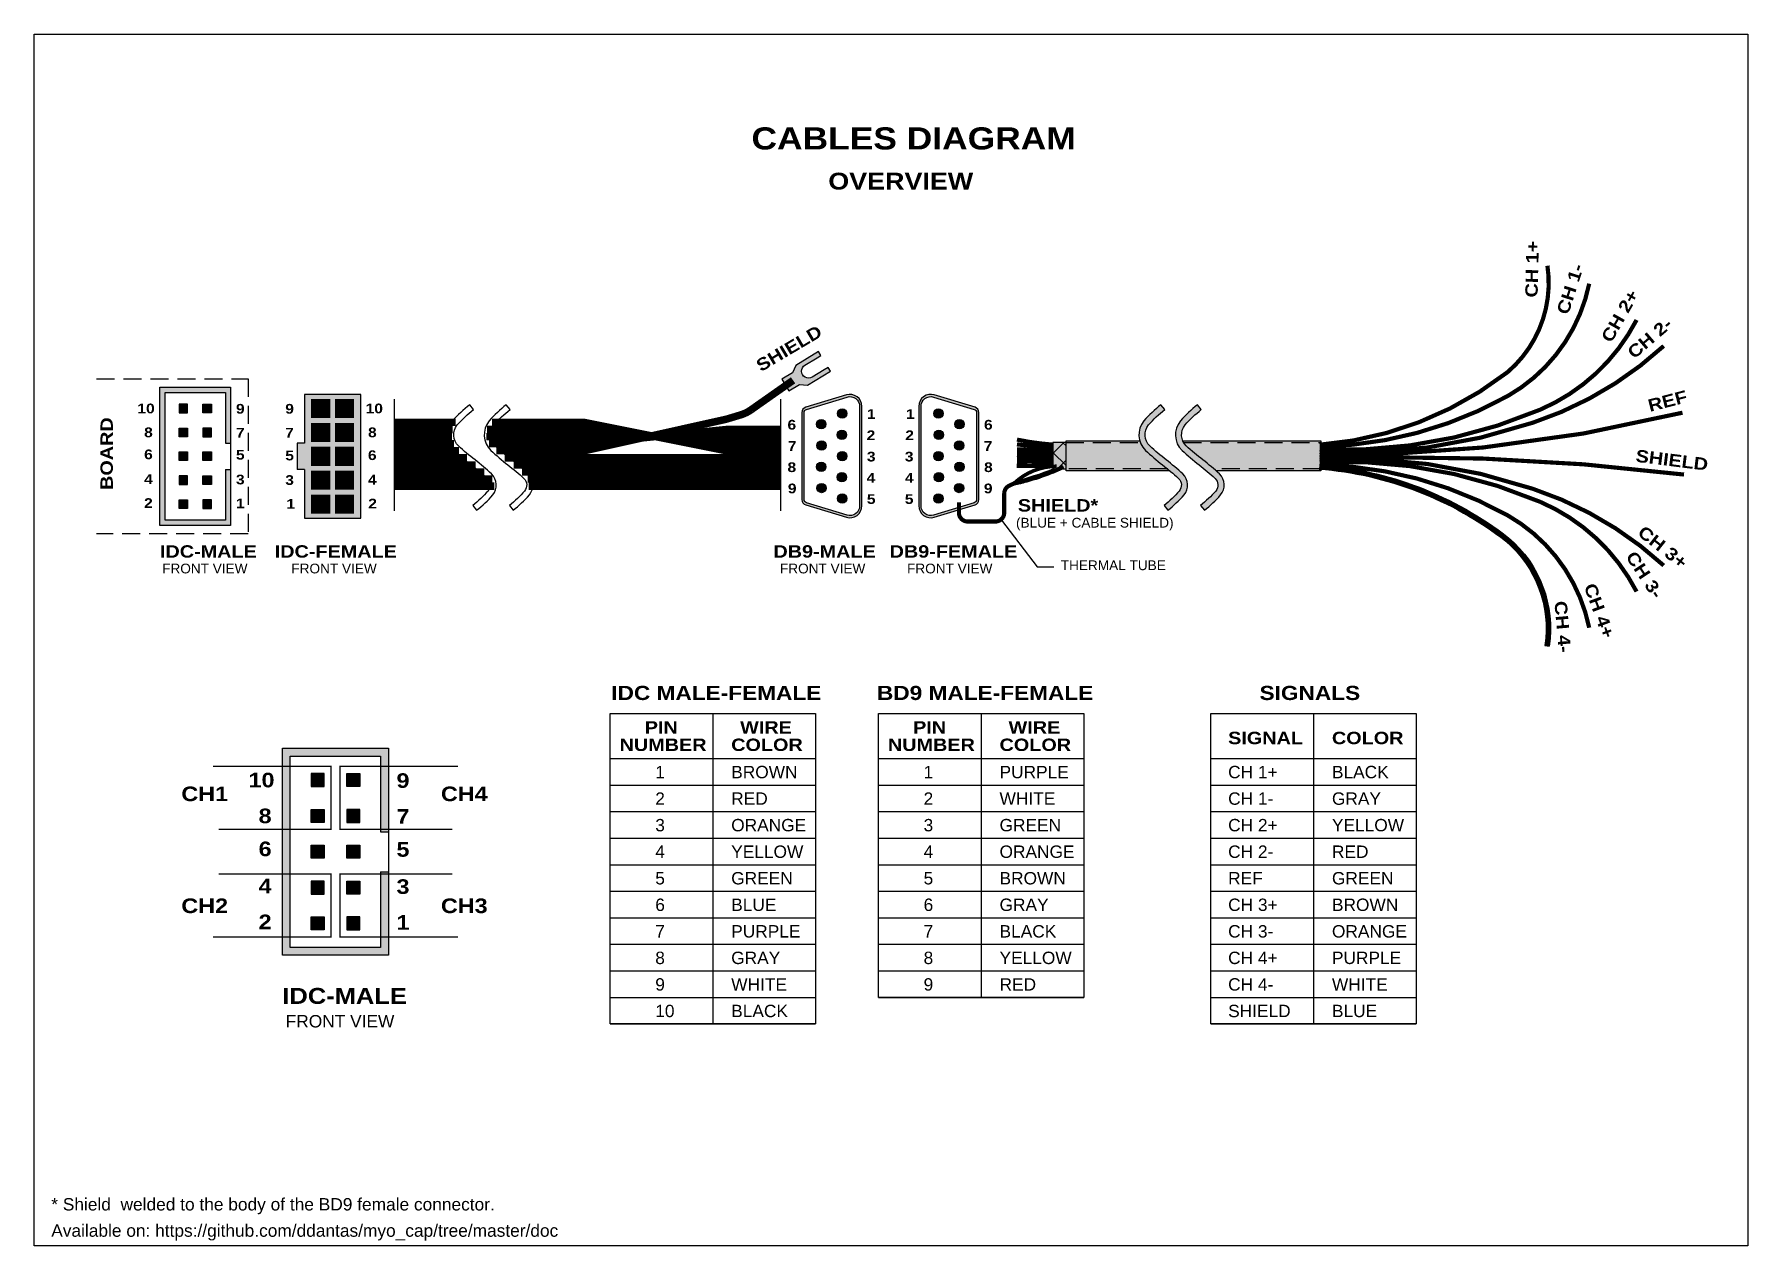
# Model space of a CAD drawing. Header units: millimetres. Extents: x 5051.1 to 5102.8, y 2044.1 to 2060.8.
# Drawn here: x 5051.1 to 5070.47, y 2044.15 to 2057.84 of the extents above; entities that cross this region are included whole.
import ezdxf

# ---------------------------------------------------------------- set-up
doc = ezdxf.new("R2010")
doc.units = ezdxf.units.MM
doc.linetypes.add('DASHED', pattern=[19.05, 12.7, -6.35])
for name, color, linetype in [('cabo 1', 17, 'Continuous'), ('cabo 10', 250, 'Continuous'), ('cabo 2', 10, 'Continuous'), ('cabo 3', 30, 'Continuous'), ('cabo 4', 50, 'Continuous'), ('cabo 5', 82, 'Continuous'), ('cabo 6', 170, 'Continuous'), ('cabo 7', 214, 'Continuous'), ('cabo 8', 253, 'Continuous'), ('linha base', 7, 'Continuous'), ('LINHA CABO', 250, 'Continuous'), ('linha S', 251, 'Continuous')]:
    doc.layers.add(name, color=color, linetype=linetype)
doc.layers.add('cabo 9', color=7, linetype='Continuous', true_color=0xffffff)
doc.layers.add('cobre', color=7, linetype='Continuous', true_color=0xb87333)
doc.styles.get("Standard").update_dxf_attribs({"font": 'ariblk.ttf'})
doc.styles.add('style1', font='arial.ttf')

msp = doc.modelspace()

# ---------------------------------------------------------------- hatches: boundary and pattern name
at = {"true_color": 0x939598}
h = msp.add_hatch(color=252, dxfattribs=at)
h.dxf.hatch_style = 1
h.paths.add_polyline_path([(5060.457, 2052.993), (5060.457, 2053.177), (5060.457, 2053.638, 0.50371), (5060.282, 2053.767), (5059.822, 2053.627, 0.330044), (5059.777, 2053.568), (5059.777, 2053.08), (5059.777, 2053.072), (5059.777, 2052.584, 0.330044), (5059.822, 2052.524), (5060.282, 2052.384, 0.50371), (5060.457, 2052.514)])
h.paths.add_polyline_path([(5059.803, 2053.064), (5059.803, 2053.09), (5059.803, 2053.568, -0.330044), (5059.829, 2053.603), (5060.289, 2053.743, -0.50371), (5060.431, 2053.638), (5060.431, 2053.177), (5060.431, 2052.993), (5060.431, 2052.514, -0.50371), (5060.289, 2052.409), (5059.829, 2052.549, -0.330044), (5059.803, 2052.584)], flags=16)
h.paths.add_polyline_path([(5059.948, 2052.715, -1), (5060.054, 2052.715, -1)], flags=0)
h.paths.add_polyline_path([(5059.945, 2052.955, -1), (5060.051, 2052.955, -1)], flags=0)
h.paths.add_polyline_path([(5060.287, 2052.596, -1), (5060.181, 2052.596, -1)], flags=0)
h.paths.add_polyline_path([(5060.178, 2052.836, -1), (5060.284, 2052.836, -1)], flags=0)
h.paths.add_polyline_path([(5059.948, 2053.195, -1), (5060.054, 2053.195, -1)], flags=0)
h.paths.add_polyline_path([(5060.181, 2053.076, -1), (5060.287, 2053.076, -1)], flags=0)
h.paths.add_polyline_path([(5060.178, 2053.316, -1), (5060.284, 2053.316, -1)], flags=0)
h.paths.add_polyline_path([(5059.945, 2053.435, -1), (5060.051, 2053.435, -1)], flags=0)
h.paths.add_polyline_path([(5060.181, 2053.556, -1), (5060.287, 2053.556, -1)], flags=0)
h = msp.add_hatch(color=252, dxfattribs=at)
h.dxf.hatch_style = 1
h.paths.add_polyline_path([(5061.779, 2053.072), (5061.779, 2053.08), (5061.779, 2053.568, 0.330044), (5061.735, 2053.627), (5061.275, 2053.767, 0.50371), (5061.099, 2053.638), (5061.099, 2053.177), (5061.099, 2052.993), (5061.099, 2052.514, 0.50371), (5061.275, 2052.384), (5061.735, 2052.524, 0.330044), (5061.779, 2052.584)])
h.paths.add_polyline_path([(5061.125, 2052.993), (5061.125, 2053.177), (5061.125, 2053.638, -0.50371), (5061.267, 2053.743), (5061.727, 2053.603, -0.330044), (5061.753, 2053.568), (5061.753, 2053.09), (5061.753, 2053.064), (5061.753, 2052.584, -0.330044), (5061.727, 2052.549), (5061.267, 2052.409, -0.50371), (5061.125, 2052.514)], flags=16)
h.paths.add_polyline_path([(5061.375, 2052.596, -1), (5061.269, 2052.596, -1)], flags=0)
h.paths.add_polyline_path([(5061.273, 2052.836, -1), (5061.378, 2052.836, -1)], flags=0)
h.paths.add_polyline_path([(5061.503, 2052.715, -1), (5061.608, 2052.715, -1)], flags=0)
h.paths.add_polyline_path([(5061.27, 2053.076, -1), (5061.375, 2053.076, -1)], flags=0)
h.paths.add_polyline_path([(5061.506, 2052.955, -1), (5061.612, 2052.955, -1)], flags=0)
h.paths.add_polyline_path([(5061.273, 2053.316, -1), (5061.378, 2053.316, -1)], flags=0)
h.paths.add_polyline_path([(5061.503, 2053.195, -1), (5061.608, 2053.195, -1)], flags=0)
h.paths.add_polyline_path([(5061.506, 2053.435, -1), (5061.612, 2053.435, -1)], flags=0)
h.paths.add_polyline_path([(5061.269, 2053.556, -1), (5061.375, 2053.556, -1)], flags=0)
h = msp.add_hatch(color=252, dxfattribs=at)
h.dxf.hatch_style = 1
h.paths.add_polyline_path([(5063.661, 2053.14, -0.110329), (5063.602, 2053.23), (5062.763, 2053.23), (5062.763, 2052.93), (5063.913, 2052.93, 0.006873), (5063.853, 2052.977, -0.021691)])
h.paths.add_polyline_path([(5063.595, 2053.25), (5062.763, 2053.25), (5062.763, 2053.23), (5063.602, 2053.23, -0.021335)])
h.paths.add_polyline_path([(5063.913, 2052.93), (5062.763, 2052.93), (5062.763, 2052.91), (5063.937, 2052.91, 0.002835)])
h.paths.add_polyline_path([(5065.642, 2053.25), (5064.083, 2053.25, 0.031463), (5064.092, 2053.23), (5065.642, 2053.23)])
h.paths.add_polyline_path([(5065.642, 2053.23), (5064.092, 2053.23, 0.070239), (5064.122, 2053.19, 0.021605), (5064.31, 2053.032, -0.014283), (5064.435, 2052.93), (5065.642, 2052.93)])
h.paths.add_polyline_path([(5065.642, 2052.93), (5064.435, 2052.93, -0.002672), (5064.458, 2052.91), (5065.642, 2052.91)])
at = {"layer": 'cabo 1'}
h = msp.add_hatch(color=256, dxfattribs=at)
h.dxf.hatch_style = 1
h.paths.add_polyline_path([(5053.108, 2052.582), (5053.011, 2052.582), (5053.011, 2052.484), (5053.108, 2052.484)])
h = msp.add_hatch(color=256, dxfattribs=at)
h.dxf.hatch_style = 1
h.paths.add_polyline_path([(5054.241, 2052.433), (5054.441, 2052.433), (5054.441, 2052.633), (5054.241, 2052.633)])
h = msp.add_hatch(color=256, dxfattribs=at)
h.dxf.hatch_style = 1
h.paths.add_polyline_path([(5060.287, 2052.596, 1), (5060.181, 2052.596, 1)])
h = msp.add_hatch(color=256, dxfattribs=at)
h.dxf.hatch_style = 1
h.paths.add_polyline_path([(5061.375, 2052.596, 1), (5061.269, 2052.596, 1)])
h = msp.add_hatch(color=256, dxfattribs=at)
h.dxf.hatch_style = 1
h.paths.add_polyline_path([(5054.784, 2047.868), (5054.637, 2047.868), (5054.637, 2047.721), (5054.784, 2047.721)])
at = {"layer": 'cabo 10'}
h = msp.add_hatch(color=256, dxfattribs=at)
h.dxf.hatch_style = 1
h.paths.add_polyline_path([(5052.838, 2053.662), (5052.741, 2053.662), (5052.741, 2053.564), (5052.838, 2053.564)])
h = msp.add_hatch(color=256, dxfattribs=at)
h.dxf.hatch_style = 1
h.paths.add_polyline_path([(5054.711, 2053.513), (5054.711, 2053.713), (5054.511, 2053.713), (5054.511, 2053.513)])
h = msp.add_hatch(color=256, dxfattribs=at)
h.dxf.hatch_style = 1
h.paths.add_polyline_path([(5060.054, 2053.195, 1), (5059.948, 2053.195, 1)])
h = msp.add_hatch(color=256, dxfattribs=at)
h.dxf.hatch_style = 1
h.paths.add_polyline_path([(5061.608, 2053.195, 1), (5061.503, 2053.195, 1)])
h = msp.add_hatch(color=256, dxfattribs=at)
h.dxf.hatch_style = 1
h.paths.add_polyline_path([(5054.379, 2049.488), (5054.232, 2049.488), (5054.232, 2049.341), (5054.379, 2049.341)])
at = {"layer": 'cabo 2'}
h = msp.add_hatch(color=256, dxfattribs=at)
h.dxf.hatch_style = 1
h.paths.add_polyline_path([(5059.948, 2052.715, 1), (5060.054, 2052.715, 1)])
h = msp.add_hatch(color=256, dxfattribs=at)
h.dxf.hatch_style = 1
h.paths.add_polyline_path([(5061.503, 2052.715, 1), (5061.608, 2052.715, 1)])
h = msp.add_hatch(color=256, dxfattribs=at)
h.dxf.hatch_style = 1
h.paths.add_polyline_path([(5052.838, 2052.484), (5052.838, 2052.582), (5052.741, 2052.582), (5052.741, 2052.484)])
h = msp.add_hatch(color=256, dxfattribs=at)
h.dxf.hatch_style = 1
h.paths.add_polyline_path([(5054.511, 2052.633), (5054.511, 2052.433), (5054.711, 2052.433), (5054.711, 2052.633)])
h = msp.add_hatch(color=256, dxfattribs=at)
h.dxf.hatch_style = 1
h.paths.add_polyline_path([(5054.379, 2047.721), (5054.379, 2047.868), (5054.232, 2047.868), (5054.232, 2047.721)])
at = {"layer": 'cabo 3'}
h = msp.add_hatch(color=256, dxfattribs=at)
h.dxf.hatch_style = 1
h.paths.add_polyline_path([(5054.441, 2052.703), (5054.441, 2052.903), (5054.241, 2052.903), (5054.241, 2052.703)])
h = msp.add_hatch(color=256, dxfattribs=at)
h.dxf.hatch_style = 1
h.paths.add_polyline_path([(5060.178, 2052.836, 1), (5060.284, 2052.836, 1)])
h = msp.add_hatch(color=256, dxfattribs=at)
h.dxf.hatch_style = 1
h.paths.add_polyline_path([(5061.273, 2052.836, 1), (5061.378, 2052.836, 1)])
h = msp.add_hatch(color=256, dxfattribs=at)
h.dxf.hatch_style = 1
h.paths.add_polyline_path([(5053.108, 2052.754), (5053.108, 2052.852), (5053.011, 2052.852), (5053.011, 2052.754)])
h = msp.add_hatch(color=256, dxfattribs=at)
h.dxf.hatch_style = 1
h.paths.add_polyline_path([(5054.784, 2048.126), (5054.784, 2048.273), (5054.637, 2048.273), (5054.637, 2048.126)])
at = {"layer": 'cabo 4'}
h = msp.add_hatch(color=256, dxfattribs=at)
h.dxf.hatch_style = 1
h.paths.add_polyline_path([(5054.711, 2052.703), (5054.711, 2052.903), (5054.511, 2052.903), (5054.511, 2052.703)])
h = msp.add_hatch(color=256, dxfattribs=at)
h.dxf.hatch_style = 1
h.paths.add_polyline_path([(5059.945, 2052.955, 1), (5060.051, 2052.955, 1)])
h = msp.add_hatch(color=256, dxfattribs=at)
h.dxf.hatch_style = 1
h.paths.add_polyline_path([(5061.506, 2052.955, 1), (5061.612, 2052.955, 1)])
h = msp.add_hatch(color=256, dxfattribs=at)
h.dxf.hatch_style = 1
h.paths.add_polyline_path([(5052.838, 2052.754), (5052.838, 2052.852), (5052.741, 2052.852), (5052.741, 2052.754)])
h = msp.add_hatch(color=256, dxfattribs=at)
h.dxf.hatch_style = 1
h.paths.add_polyline_path([(5054.379, 2048.126), (5054.379, 2048.273), (5054.232, 2048.273), (5054.232, 2048.126)])
at = {"layer": 'cabo 5'}
h = msp.add_hatch(color=256, dxfattribs=at)
h.dxf.hatch_style = 1
h.paths.add_polyline_path([(5053.011, 2053.024), (5053.108, 2053.024), (5053.108, 2053.122), (5053.011, 2053.122)])
h = msp.add_hatch(color=256, dxfattribs=at)
h.dxf.hatch_style = 1
h.paths.add_polyline_path([(5054.441, 2052.973), (5054.441, 2053.173), (5054.241, 2053.173), (5054.241, 2052.973)])
h = msp.add_hatch(color=256, dxfattribs=at)
h.dxf.hatch_style = 1
h.paths.add_polyline_path([(5060.287, 2053.076, 1), (5060.181, 2053.076, 1)])
h = msp.add_hatch(color=256, dxfattribs=at)
h.dxf.hatch_style = 1
h.paths.add_polyline_path([(5061.375, 2053.076, 1), (5061.27, 2053.076, 1)])
h = msp.add_hatch(color=256, dxfattribs=at)
h.dxf.hatch_style = 1
h.paths.add_polyline_path([(5054.637, 2048.531), (5054.784, 2048.531), (5054.784, 2048.678), (5054.637, 2048.678)])
at = {"layer": 'cabo 6'}
h = msp.add_hatch(color=256, dxfattribs=at)
h.dxf.hatch_style = 1
h.paths.add_polyline_path([(5052.838, 2053.122), (5052.741, 2053.122), (5052.741, 2053.024), (5052.838, 2053.024)])
h = msp.add_hatch(color=256, dxfattribs=at)
h.dxf.hatch_style = 1
h.paths.add_polyline_path([(5054.711, 2052.973), (5054.711, 2053.173), (5054.511, 2053.173), (5054.511, 2052.973)])
h = msp.add_hatch(color=256, dxfattribs=at)
h.dxf.hatch_style = 1
h.paths.add_polyline_path([(5054.379, 2048.678), (5054.232, 2048.678), (5054.232, 2048.531), (5054.379, 2048.531)])
at = {"layer": 'cabo 7'}
h = msp.add_hatch(color=256, dxfattribs=at)
h.dxf.hatch_style = 1
h.paths.add_polyline_path([(5060.287, 2053.556, 1), (5060.181, 2053.556, 1)])
h = msp.add_hatch(color=256, dxfattribs=at)
h.dxf.hatch_style = 1
h.paths.add_polyline_path([(5061.375, 2053.556, 1), (5061.269, 2053.556, 1)])
h = msp.add_hatch(color=256, dxfattribs=at)
h.dxf.hatch_style = 1
h.paths.add_polyline_path([(5053.108, 2053.294), (5053.108, 2053.392), (5053.011, 2053.392), (5053.011, 2053.294)])
h = msp.add_hatch(color=256, dxfattribs=at)
h.dxf.hatch_style = 1
h.paths.add_polyline_path([(5054.441, 2053.243), (5054.441, 2053.443), (5054.241, 2053.443), (5054.241, 2053.243)])
h = msp.add_hatch(color=256, dxfattribs=at)
h.dxf.hatch_style = 1
h.paths.add_polyline_path([(5054.784, 2048.936), (5054.784, 2049.083), (5054.637, 2049.083), (5054.637, 2048.936)])
at = {"layer": 'cabo 8'}
h = msp.add_hatch(color=256, dxfattribs=at)
h.dxf.hatch_style = 1
h.paths.add_polyline_path([(5059.945, 2053.435, 1), (5060.051, 2053.435, 1)])
h = msp.add_hatch(color=256, dxfattribs=at)
h.dxf.hatch_style = 1
h.paths.add_polyline_path([(5061.612, 2053.435, 1), (5061.506, 2053.435, 1)])
h = msp.add_hatch(color=256, dxfattribs=at)
h.dxf.hatch_style = 1
h.paths.add_polyline_path([(5052.838, 2053.294), (5052.838, 2053.392), (5052.741, 2053.392), (5052.741, 2053.294)])
h = msp.add_hatch(color=256, dxfattribs=at)
h.dxf.hatch_style = 1
h.paths.add_polyline_path([(5054.511, 2053.443), (5054.511, 2053.243), (5054.711, 2053.243), (5054.711, 2053.443)])
h = msp.add_hatch(color=256, dxfattribs=at)
h.dxf.hatch_style = 1
h.paths.add_polyline_path([(5054.379, 2048.936), (5054.379, 2049.083), (5054.232, 2049.083), (5054.232, 2048.936)])
at = {"layer": 'cabo 9'}
h = msp.add_hatch(color=256, dxfattribs=at)
h.dxf.hatch_style = 1
h.paths.add_polyline_path([(5053.108, 2053.564), (5053.108, 2053.662), (5053.011, 2053.662), (5053.011, 2053.564)])
h = msp.add_hatch(color=256, dxfattribs=at)
h.dxf.hatch_style = 1
h.paths.add_polyline_path([(5054.441, 2053.513), (5054.441, 2053.713), (5054.241, 2053.713), (5054.241, 2053.513)])
h = msp.add_hatch(color=256, dxfattribs=at)
h.dxf.hatch_style = 1
h.paths.add_polyline_path([(5060.178, 2053.316, 1), (5060.284, 2053.316, 1)])
h = msp.add_hatch(color=256, dxfattribs=at)
h.dxf.hatch_style = 1
h.paths.add_polyline_path([(5061.273, 2053.316, 1), (5061.378, 2053.316, 1)])
h = msp.add_hatch(color=256, dxfattribs=at)
h.dxf.hatch_style = 1
h.paths.add_polyline_path([(5054.784, 2049.341), (5054.784, 2049.488), (5054.637, 2049.488), (5054.637, 2049.341)])
at = {"layer": 'cobre'}
h = msp.add_hatch(color=256, dxfattribs=at)
h.dxf.hatch_style = 1
h.paths.add_polyline_path([(5062.763, 2053.23), (5062.613, 2053.23), (5062.613, 2052.93), (5062.763, 2052.93)])
at = {"layer": 'linha base', "true_color": 0x636466}
h = msp.add_hatch(color=251, dxfattribs=at)
h.dxf.hatch_style = 1
h.paths.add_polyline_path([(5059.671, 2054.017), (5059.551, 2053.945), (5059.631, 2053.812), (5059.75, 2053.884), (5059.842, 2053.879), (5060.101, 2054.034), (5060.074, 2054.078), (5060.03, 2054.052), (5059.893, 2053.969, -0.999324), (5059.813, 2054.102), (5059.95, 2054.185), (5059.994, 2054.211), (5059.968, 2054.256), (5059.709, 2054.101)])
at = {"layer": 'linha base', "true_color": 0x939598}
h = msp.add_hatch(color=252, dxfattribs=at)
h.dxf.hatch_style = 1
h.paths.add_polyline_path([(5053.264, 2053.223), (5053.324, 2053.223), (5053.324, 2053.853), (5052.525, 2053.853), (5052.525, 2052.293), (5053.324, 2052.293), (5053.324, 2052.923), (5053.264, 2052.923), (5053.264, 2052.353), (5052.585, 2052.353), (5052.585, 2053.793), (5053.264, 2053.793)])
h = msp.add_hatch(color=252, dxfattribs=at)
h.dxf.hatch_style = 1
h.paths.add_polyline_path([(5054.077, 2052.923), (5054.157, 2052.923), (5054.157, 2052.373), (5054.796, 2052.373), (5054.796, 2053.773), (5054.157, 2053.773), (5054.157, 2053.223), (5054.077, 2053.223)])
h.paths.add_polyline_path([(5054.241, 2053.173), (5054.441, 2053.173), (5054.441, 2052.973), (5054.241, 2052.973)], flags=16)
h.paths.add_polyline_path([(5054.241, 2053.243), (5054.241, 2053.443), (5054.441, 2053.443), (5054.441, 2053.243)], flags=16)
h.paths.add_polyline_path([(5054.241, 2052.903), (5054.441, 2052.903), (5054.441, 2052.703), (5054.241, 2052.703)], flags=16)
h.paths.add_polyline_path([(5054.511, 2053.173), (5054.711, 2053.173), (5054.711, 2052.973), (5054.511, 2052.973)], flags=16)
h.paths.add_polyline_path([(5054.511, 2053.243), (5054.511, 2053.443), (5054.711, 2053.443), (5054.711, 2053.243)], flags=16)
h.paths.add_polyline_path([(5054.511, 2052.903), (5054.711, 2052.903), (5054.711, 2052.703), (5054.511, 2052.703)], flags=16)
h.paths.add_polyline_path([(5054.241, 2053.513), (5054.241, 2053.713), (5054.441, 2053.713), (5054.441, 2053.513)], flags=16)
h.paths.add_polyline_path([(5054.241, 2052.633), (5054.441, 2052.633), (5054.441, 2052.433), (5054.241, 2052.433)], flags=16)
h.paths.add_polyline_path([(5054.511, 2053.513), (5054.511, 2053.713), (5054.711, 2053.713), (5054.711, 2053.513)], flags=16)
h.paths.add_polyline_path([(5054.511, 2052.633), (5054.711, 2052.633), (5054.711, 2052.433), (5054.511, 2052.433)], flags=16)
at = {"layer": 'linha base'}
h = msp.add_hatch(dxfattribs=at)
h.set_pattern_fill('NET', color=256, scale=0.05, angle=45)
h.paths.add_polyline_path([(5062.763, 2053.23), (5062.613, 2053.23), (5062.613, 2052.93), (5062.763, 2052.93)])
h.paths.add_polyline_path([(5062.73, 2052.93), (5062.623, 2052.93, -0.031944), (5062.17, 2052.786), (5062.179, 2052.746, 0.050055)])
at = {"layer": 'linha base', "true_color": 0x939598}
h = msp.add_hatch(color=252, dxfattribs=at)
h.dxf.hatch_style = 1
h.paths.add_polyline_path([(5055.018, 2048.829), (5055.108, 2048.829), (5055.108, 2049.774), (5053.908, 2049.774), (5053.908, 2047.434), (5055.108, 2047.434), (5055.108, 2048.379), (5055.018, 2048.379), (5055.018, 2047.524), (5053.998, 2047.524), (5053.998, 2049.684), (5055.018, 2049.684)])
at = {"layer": 'linha S'}
h = msp.add_hatch(dxfattribs=at)
h.set_pattern_fill('ANGLE', color=256)
h.set_pattern_definition([(0, (-0.017, -1), (0, 6.985), [5.08, -1.905]), (90, (-0.017, -1), (-6.985, 4e-16), [5.08, -1.905])])
h.paths.add_polyline_path([(5056.103, 2052.464, 0.04703), (5056.286, 2052.636, 0.387772), (5056.273, 2052.874, 0.021605), (5056.085, 2053.032, -0.021605), (5055.898, 2053.19, -0.387772), (5055.885, 2053.428, -0.04703), (5056.068, 2053.601), (5056.025, 2053.656, 0.04703), (5055.832, 2053.475), (5055.831, 2053.473, 0.389131), (5055.85, 2053.14, 0.021691), (5056.043, 2052.977, -0.020686), (5056.218, 2052.83, -0.406309), (5056.232, 2052.681, -0.046743), (5056.06, 2052.519)])
h = msp.add_hatch(dxfattribs=at)
h.set_pattern_fill('ANGLE', color=256)
h.set_pattern_definition([(0, (0, -1), (0, 6.985), [5.08, -1.905]), (90, (0, -1), (-6.985, 4e-16), [5.08, -1.905])])
h.paths.add_polyline_path([(5056.516, 2052.464, 0.04703), (5056.699, 2052.636, 0.387772), (5056.686, 2052.874, 0.021605), (5056.499, 2053.032, -0.021605), (5056.312, 2053.19, -0.387772), (5056.299, 2053.428, -0.04703), (5056.481, 2053.601), (5056.438, 2053.656, 0.04703), (5056.246, 2053.475), (5056.244, 2053.473, 0.389131), (5056.264, 2053.14, 0.021691), (5056.456, 2052.977, -0.020686), (5056.631, 2052.83, -0.406309), (5056.646, 2052.681, -0.046743), (5056.474, 2052.519)])
h = msp.add_hatch(dxfattribs=at)
h.set_pattern_fill('ANGLE', color=256)
h.set_pattern_definition([(0, (7.794, 1), (0, 6.985), [5.08, -1.905]), (90, (7.794, 1), (-6.985, 4e-16), [5.08, -1.905])])
h.paths.add_polyline_path([(5064.083, 2052.874, 0.021605), (5063.896, 2053.032, -0.021605), (5063.709, 2053.19, -0.387772), (5063.696, 2053.428, -0.04703), (5063.879, 2053.601), (5063.836, 2053.656, 0.04703), (5063.643, 2053.475), (5063.642, 2053.473, 0.389131), (5063.661, 2053.14, 0.021691), (5063.853, 2052.977, -0.021495), (5064.035, 2052.824, -0.382105), (5064.043, 2052.681, -0.046743), (5063.871, 2052.519), (5063.914, 2052.464, 0.04703), (5064.097, 2052.636, 0.387772)])
h = msp.add_hatch(color=256, dxfattribs=at)
h.dxf.hatch_style = 1
h.paths.add_polyline_path([(5064.083, 2052.874, 0.021605), (5063.896, 2053.032, -0.021605), (5063.709, 2053.19, -0.387772), (5063.696, 2053.428, -0.04703), (5063.879, 2053.601), (5063.836, 2053.656, 0.04703), (5063.643, 2053.475), (5063.642, 2053.473, 0.389131), (5063.661, 2053.14, 0.021691), (5063.853, 2052.977, -0.021495), (5064.035, 2052.824, -0.382105), (5064.043, 2052.681, -0.046743), (5063.871, 2052.519), (5063.914, 2052.464, 0.04703), (5064.097, 2052.636, 0.387772)])
h = msp.add_hatch(dxfattribs=at)
h.set_pattern_fill('ANGLE', color=256)
h.set_pattern_definition([(0, (7.811, 1), (0, 6.985), [5.08, -1.905]), (90, (7.811, 1), (-6.985, 4e-16), [5.08, -1.905])])
h.paths.add_polyline_path([(5064.497, 2052.874, 0.021605), (5064.31, 2053.032, -0.021605), (5064.122, 2053.19, -0.387772), (5064.109, 2053.428, -0.04703), (5064.292, 2053.601), (5064.249, 2053.656, 0.04703), (5064.057, 2053.475), (5064.055, 2053.473, 0.389131), (5064.074, 2053.14, 0.021691), (5064.267, 2052.977, -0.021495), (5064.448, 2052.824, -0.382105), (5064.456, 2052.681, -0.046743), (5064.284, 2052.519), (5064.327, 2052.464, 0.04703), (5064.51, 2052.636, 0.387772)])
h = msp.add_hatch(color=256, dxfattribs=at)
h.dxf.hatch_style = 1
h.paths.add_polyline_path([(5064.497, 2052.874, 0.021605), (5064.31, 2053.032, -0.021605), (5064.122, 2053.19, -0.387772), (5064.109, 2053.428, -0.04703), (5064.292, 2053.601), (5064.249, 2053.656, 0.04703), (5064.057, 2053.475), (5064.055, 2053.473, 0.389131), (5064.074, 2053.14, 0.021691), (5064.267, 2052.977, -0.021495), (5064.448, 2052.824, -0.382105), (5064.456, 2052.681, -0.046743), (5064.284, 2052.519), (5064.327, 2052.464, 0.04703), (5064.51, 2052.636, 0.387772)])
h = msp.add_hatch(dxfattribs=at)
h.set_pattern_fill('ANGLE', color=256)
h.set_pattern_definition([(0, (0.054, -0.51), (0, 6.985), [5.08, -1.905]), (90, (0.054, -0.51), (-6.985, 4e-16), [5.08, -1.905])])
h.paths.add_polyline_path([(5055.948, 2051.19, -0.387772), (5055.935, 2051.428, -0.04703), (5056.117, 2051.601), (5056.074, 2051.656, 0.04703), (5055.882, 2051.475), (5055.88, 2051.473, 0.389131), (5055.9, 2051.14, 0.021691), (5056.092, 2050.977, -0.021495), (5056.274, 2050.824, -0.382105), (5056.282, 2050.681, -0.046743), (5056.11, 2050.519), (5056.153, 2050.464, 0.04703), (5056.335, 2050.636, 0.387772), (5056.322, 2050.874, 0.021605), (5056.135, 2051.032, -0.021605)])

# ---------------------------------------------------------------- linework, layer by layer
for p, q in [((5068.175, 2050.934), (5068.224, 2050.927)), ((5058.772, 2050.168), (5058.772, 2046.658)), ((5061.804, 2050.168), (5061.804, 2046.958)), ((5065.56, 2050.168), (5065.56, 2046.658)), ((5057.612, 2049.658), (5059.932, 2049.658)), ((5060.644, 2049.658), (5062.964, 2049.658)), ((5064.4, 2049.658), (5066.72, 2049.658)), ((5057.612, 2049.358), (5059.932, 2049.358)), ((5060.644, 2049.358), (5062.964, 2049.358)), ((5064.4, 2049.358), (5066.72, 2049.358)), ((5057.612, 2049.058), (5059.932, 2049.058)), ((5060.644, 2049.058), (5062.964, 2049.058)), ((5064.4, 2049.058), (5066.72, 2049.058)), ((5057.612, 2048.758), (5059.932, 2048.758)), ((5060.644, 2048.758), (5062.964, 2048.758)), ((5064.4, 2048.758), (5066.72, 2048.758)), ((5057.612, 2048.458), (5059.932, 2048.458)), ((5060.644, 2048.458), (5062.964, 2048.458)), ((5064.4, 2048.458), (5066.72, 2048.458)), ((5057.612, 2048.158), (5059.932, 2048.158)), ((5060.644, 2048.158), (5062.964, 2048.158)), ((5064.4, 2048.158), (5066.72, 2048.158)), ((5057.612, 2047.858), (5059.932, 2047.858)), ((5060.644, 2047.858), (5062.964, 2047.858)), ((5064.4, 2047.858), (5066.72, 2047.858)), ((5057.612, 2047.558), (5059.932, 2047.558)), ((5060.644, 2047.558), (5062.964, 2047.558)), ((5064.4, 2047.558), (5066.72, 2047.558)), ((5057.612, 2047.258), (5059.932, 2047.258)), ((5060.644, 2047.258), (5062.964, 2047.258)), ((5064.4, 2047.258), (5066.72, 2047.258)), ((5057.612, 2046.958), (5059.932, 2046.958)), ((5060.644, 2046.958), (5062.964, 2046.958)), ((5060.644, 2046.958), (5062.964, 2046.958)), ((5064.4, 2046.958), (5066.72, 2046.958)), ((5057.612, 2046.658), (5059.932, 2046.658)), ((5064.4, 2046.658), (5066.72, 2046.658))]:
    msp.add_line(p, q)
at = {"color": 7, "true_color": 0xffffff}
msp.add_lwpolyline([(5051.105, 2044.152), (5051.105, 2057.843), (5070.466, 2057.843), (5070.466, 2044.152)], close=True, dxfattribs=at)
for points in [[(5062.763, 2053.23), (5062.613, 2053.23), (5062.613, 2052.93), (5062.613, 2052.93)], [(5063.937, 2052.91), (5062.763, 2052.91), (5062.763, 2053.25), (5063.595, 2053.25)], [(5064.083, 2053.25), (5065.642, 2053.25), (5065.642, 2052.93)], [(5065.642, 2052.93), (5065.642, 2052.91), (5064.458, 2052.91)], [(5062.036, 2052.351), (5062.437, 2051.823), (5062.627, 2051.823)]]:
    msp.add_lwpolyline(points)
for points in [[(5062.623, 2052.93, -0.031944), (5062.17, 2052.786), (5062.179, 2052.746)], [(5062.73, 2052.93, -0.050055), (5062.179, 2052.746, -0.048398)], [(5065.622, 2052.929, -0.146939), (5067.733, 2052.114, -0.257954), (5068.175, 2050.934, -0.257954)], [(5065.626, 2052.979, -0.147015), (5067.764, 2052.153, -0.25819), (5068.224, 2050.927, -0.25819)]]:
    msp.add_lwpolyline(points, format="xyb")
for points in [[(5057.612, 2050.168), (5059.932, 2050.168), (5059.932, 2046.658), (5057.612, 2046.658)], [(5060.644, 2050.168), (5062.964, 2050.168), (5062.964, 2046.958), (5060.644, 2046.958)], [(5064.4, 2050.168), (5066.72, 2050.168), (5066.72, 2046.658), (5064.4, 2046.658)]]:
    msp.add_lwpolyline(points, close=True)
at = {"layer": 'cabo 1', "const_width": 0.047}
for points in [[(5062.615, 2053.037, 0.026615), (5062.209, 2053.044, 0.026615)], [(5065.628, 2053.036, -0.095559), (5068.038, 2052.706, -0.106105), (5069.517, 2051.839, 0.824231)]]:
    msp.add_lwpolyline(points, format="xyb", dxfattribs=at)
at = {"layer": 'cabo 1', "const_width": 0.0839}
for points in [[(5056.304, 2052.736), (5055.173, 2052.736)], [(5056.692, 2052.736), (5059.539, 2052.736)]]:
    msp.add_lwpolyline(points, dxfattribs=at)
at = {"layer": 'cabo 10', "const_width": 0.047}
for points in [[(5065.628, 2053.204, 0.146978), (5067.752, 2054.024, 0.258074), (5068.203, 2055.227, -0.824231)], [(5062.615, 2053.205, -0.032763), (5062.209, 2053.262, -0.042481)]]:
    msp.add_lwpolyline(points, format="xyb", dxfattribs=at)
at = {"layer": 'cabo 10', "const_width": 0.0839}
msp.add_lwpolyline([(5055.868, 2053.456), (5055.173, 2053.456)], dxfattribs=at)
at = {"layer": 'cabo 10'}
msp.add_lwpolyline([(5056.277, 2053.456, 0.0839, 0.0839, 0), (5057.323, 2053.456, 0.0839, 0.0839, 0), (5058.923, 2053.136, 0.0839, 0.0839, 0), (5059.539, 2053.136, 0, 0, 0)], format="xyseb", dxfattribs=at)
at = {"layer": 'cabo 2', "const_width": 0.047}
for points in [[(5065.628, 2053.123, 0.095559), (5068.038, 2053.453, 0.106105), (5069.517, 2054.32, -0.824231)], [(5062.615, 2053.124, -0.026615), (5062.209, 2053.117, -0.026615)]]:
    msp.add_lwpolyline(points, format="xyb", dxfattribs=at)
at = {"layer": 'cabo 2', "const_width": 0.0839}
for points in [[(5056.28, 2052.816), (5055.173, 2052.816)], [(5056.679, 2052.816), (5059.539, 2052.816)]]:
    msp.add_lwpolyline(points, dxfattribs=at)
at = {"layer": 'cabo 3', "const_width": 0.0839}
for points in [[(5056.192, 2052.896), (5055.173, 2052.896)], [(5056.615, 2052.896), (5059.539, 2052.896)]]:
    msp.add_lwpolyline(points, dxfattribs=at)
at = {"layer": 'cabo 3', "const_width": 0.047}
for points in [[(5062.615, 2053.007, 0.030123), (5062.209, 2053.007, 0.030123)], [(5065.628, 2053.006, -0.113034), (5068.118, 2052.56, -0.174379), (5069.21, 2051.545, 0.824231)]]:
    msp.add_lwpolyline(points, format="xyb", dxfattribs=at)
at = {"layer": 'cabo 4', "const_width": 0.047}
for points in [[(5065.628, 2053.153, 0.113034), (5068.118, 2053.599, 0.174379), (5069.21, 2054.614, -0.824231)], [(5062.615, 2053.154, -0.030123), (5062.209, 2053.153, -0.030123)]]:
    msp.add_lwpolyline(points, format="xyb", dxfattribs=at)
at = {"layer": 'cabo 4', "const_width": 0.0839}
for points in [[(5056.093, 2052.976), (5055.173, 2052.976)], [(5056.522, 2052.976), (5059.539, 2052.976)]]:
    msp.add_lwpolyline(points, dxfattribs=at)
at = {"layer": 'cabo 5', "const_width": 0.047}
for points in [[(5065.628, 2053.093, 0.033867), (5066.335, 2053.093, 0.051418), (5069.729, 2053.566, -0.824231)], [(5062.615, 2053.094, -0.04942), (5062.209, 2053.09, -0.04942)]]:
    msp.add_lwpolyline(points, format="xyb", dxfattribs=at)
at = {"layer": 'cabo 5', "const_width": 0.0839}
for points in [[(5055.994, 2053.056), (5055.173, 2053.056)], [(5056.422, 2053.056), (5059.539, 2053.056)]]:
    msp.add_lwpolyline(points, dxfattribs=at)
at = {"layer": 'cabo 6'}
msp.add_lwpolyline([(5056.326, 2053.136, 0.0839, 0.0839, 0), (5057.323, 2053.136, 0.0839, 0.0839, 0), (5058.923, 2053.492, 0.0839, 0.0839, 0), (5059.089, 2053.542, 0.0839, 0.0839, 0.079307), (5059.202, 2053.597, 0.0839, 0.0839, 0), (5059.679, 2053.932, 0, 0, 0)], format="xyseb", dxfattribs=at)
at = {"layer": 'cabo 6', "const_width": 0.0839}
msp.add_lwpolyline([(5055.903, 2053.136), (5055.173, 2053.136)], dxfattribs=at)
at = {"layer": 'cabo 6'}
for points, const_width in [([(5065.628, 2053.063, 0.014304), (5066.335, 2053.063, -0.033119), (5069.746, 2052.867, -0.824231)], 0.047), ([(5062.657, 2052.961, 0.193508), (5062.175, 2052.766, 0.074899)], 0.0412)]:
    msp.add_lwpolyline(points, format="xyb", dxfattribs=dict(at, const_width=const_width))
at = {"layer": 'cabo 7'}
msp.add_lwpolyline([(5056.243, 2053.216, 0.0839, 0.0839, 0), (5057.323, 2053.216, 0.0839, 0.0839, 0), (5058.923, 2053.376, 0.0839, 0.0839, 0), (5059.539, 2053.376, 0, 0, 0)], format="xyseb", dxfattribs=at)
at = {"layer": 'cabo 7', "const_width": 0.0839}
msp.add_lwpolyline([(5055.846, 2053.216), (5055.173, 2053.216)], dxfattribs=at)
at = {"layer": 'cabo 7', "const_width": 0.047}
for points in [[(5062.615, 2052.977, -0.032165), (5062.205, 2052.966, 0.037562)], [(5065.628, 2052.976, -0.123997), (5067.755, 2052.405, -0.215977), (5068.675, 2051.136, 0.824231)]]:
    msp.add_lwpolyline(points, format="xyb", dxfattribs=at)
at = {"layer": 'cabo 8', "const_width": 0.047}
for points in [[(5065.628, 2053.183, 0.123997), (5067.755, 2053.755, 0.215977), (5068.675, 2055.024, -0.824231)], [(5062.615, 2053.184, -0.033581), (5062.209, 2053.208, -0.033581)]]:
    msp.add_lwpolyline(points, format="xyb", dxfattribs=at)
at = {"layer": 'cabo 8', "const_width": 0.0839}
for points in [[(5055.826, 2053.296), (5055.173, 2053.296)], [(5056.213, 2053.296), (5059.539, 2053.296)]]:
    msp.add_lwpolyline(points, dxfattribs=at)
at = {"layer": 'cabo 9', "const_width": 0.0839}
msp.add_lwpolyline([(5055.832, 2053.376), (5055.173, 2053.376)], dxfattribs=at)
at = {"layer": 'cabo 9'}
msp.add_lwpolyline([(5056.222, 2053.376, 0.0839, 0.0839, 0), (5057.323, 2053.376, 0.0839, 0.0839, 0), (5058.923, 2053.216, 0.0839, 0.0839, 0), (5059.539, 2053.216, 0, 0, 0)], format="xyseb", dxfattribs=at)
at = {"layer": 'cabo 9', "const_width": 0.047}
for points in [[(5062.615, 2053.064, -0.020881), (5062.209, 2053.063, -0.020881)], [(5065.624, 2052.954, -0.146978), (5067.748, 2052.134, -0.258074), (5068.199, 2050.931, 0.824231)]]:
    msp.add_lwpolyline(points, format="xyb", dxfattribs=at)
at = {"layer": 'cobre', "const_width": 0.0412}
msp.add_lwpolyline([(5062.735, 2052.955, -0.048398), (5062.175, 2052.766, -0.074899)], format="xyb", dxfattribs=at)
at = {"layer": 'linha base'}
for p, q in [((5053.264, 2053.223), (5053.324, 2053.223)), ((5054.157, 2053.223), (5054.077, 2053.223)), ((5054.077, 2053.223), (5054.077, 2052.923)), ((5053.264, 2052.923), (5053.324, 2052.923)), ((5054.157, 2052.923), (5054.077, 2052.923)), ((5054.157, 2052.373), (5054.796, 2052.373)), ((5055.018, 2048.829), (5055.108, 2048.829)), ((5055.018, 2048.379), (5055.108, 2048.379))]:
    msp.add_line(p, q, dxfattribs=at)
at = {"layer": 'linha base', "color": 252, "true_color": 0x939598}
for p, q in [((5053.324, 2053.223), (5053.324, 2052.923)), ((5055.108, 2048.829), (5055.108, 2048.379))]:
    msp.add_line(p, q, dxfattribs=at)
at = {"layer": 'linha base', "linetype": 'DASHED', "ltscale": 0.016}
for p, q in [((5064.092, 2053.23), (5065.642, 2053.23)), ((5062.613, 2052.93), (5062.763, 2052.93)), ((5065.642, 2052.93), (5064.435, 2052.93))]:
    msp.add_line(p, q, dxfattribs=at)
at = {"layer": 'linha base'}
msp.add_lwpolyline([(5059.813, 2054.102), (5059.95, 2054.185), (5059.994, 2054.211), (5059.968, 2054.256), (5059.709, 2054.101), (5059.671, 2054.017), (5059.551, 2053.945), (5059.631, 2053.812), (5059.75, 2053.884), (5059.842, 2053.879), (5060.101, 2054.034), (5060.074, 2054.078), (5060.03, 2054.052), (5059.893, 2053.969, -1.000676), (5059.813, 2054.103)], format="xyb", dxfattribs=at)
at = {"layer": 'linha base', "linetype": 'DASHED', "ltscale": 0.016}
for points in [[(5051.808, 2053.947), (5053.522, 2053.947), (5053.522, 2052.199), (5051.808, 2052.199)], [(5062.763, 2053.23), (5063.602, 2053.23)], [(5063.913, 2052.93), (5062.763, 2052.93)]]:
    msp.add_lwpolyline(points, dxfattribs=at)
at = {"layer": 'linha base'}
for points in [[(5053.324, 2052.923), (5053.324, 2052.293), (5052.525, 2052.293), (5052.525, 2053.853), (5053.324, 2053.853), (5053.324, 2053.223)], [(5053.264, 2052.923), (5053.264, 2052.353), (5052.585, 2052.353), (5052.585, 2053.793), (5053.264, 2053.793), (5053.264, 2053.223)], [(5054.157, 2052.923), (5054.157, 2052.373), (5054.796, 2052.373), (5054.796, 2053.773), (5054.157, 2053.773), (5054.157, 2053.223)], [(5055.108, 2048.379), (5055.108, 2047.434), (5053.908, 2047.434), (5053.908, 2049.774), (5055.108, 2049.774), (5055.108, 2048.829)], [(5055.018, 2048.379), (5055.018, 2047.524), (5053.998, 2047.524), (5053.998, 2049.684), (5055.018, 2049.684), (5055.018, 2048.829)]]:
    msp.add_lwpolyline(points, dxfattribs=at)
for points in [[(5052.741, 2053.564), (5052.838, 2053.564), (5052.838, 2053.662), (5052.741, 2053.662)], [(5053.108, 2053.564), (5053.011, 2053.564), (5053.011, 2053.662), (5053.108, 2053.662)], [(5052.741, 2053.392), (5052.838, 2053.392), (5052.838, 2053.294), (5052.741, 2053.294)], [(5053.108, 2053.392), (5053.011, 2053.392), (5053.011, 2053.294), (5053.108, 2053.294)], [(5052.741, 2053.122), (5052.838, 2053.122), (5052.838, 2053.024), (5052.741, 2053.024)], [(5053.108, 2053.024), (5053.011, 2053.024), (5053.011, 2053.122), (5053.108, 2053.122)], [(5052.741, 2052.754), (5052.838, 2052.754), (5052.838, 2052.852), (5052.741, 2052.852)], [(5053.108, 2052.754), (5053.011, 2052.754), (5053.011, 2052.852), (5053.108, 2052.852)], [(5052.741, 2052.582), (5052.838, 2052.582), (5052.838, 2052.484), (5052.741, 2052.484)], [(5053.108, 2052.582), (5053.011, 2052.582), (5053.011, 2052.484), (5053.108, 2052.484)], [(5054.232, 2049.341), (5054.379, 2049.341), (5054.379, 2049.488), (5054.232, 2049.488)], [(5054.784, 2049.341), (5054.637, 2049.341), (5054.637, 2049.488), (5054.784, 2049.488)], [(5054.232, 2049.083), (5054.379, 2049.083), (5054.379, 2048.936), (5054.232, 2048.936)], [(5054.784, 2049.083), (5054.637, 2049.083), (5054.637, 2048.936), (5054.784, 2048.936)], [(5054.232, 2048.678), (5054.379, 2048.678), (5054.379, 2048.531), (5054.232, 2048.531)], [(5054.784, 2048.531), (5054.637, 2048.531), (5054.637, 2048.678), (5054.784, 2048.678)], [(5054.232, 2048.126), (5054.379, 2048.126), (5054.379, 2048.273), (5054.232, 2048.273)], [(5054.784, 2048.126), (5054.637, 2048.126), (5054.637, 2048.273), (5054.784, 2048.273)], [(5054.232, 2047.868), (5054.379, 2047.868), (5054.379, 2047.721), (5054.232, 2047.721)], [(5054.784, 2047.868), (5054.637, 2047.868), (5054.637, 2047.721), (5054.784, 2047.721)]]:
    msp.add_lwpolyline(points, close=True, dxfattribs=at)
at = {"layer": 'linha base', "const_width": 0.0156}
for points in [[(5054.241, 2053.513), (5054.441, 2053.513), (5054.441, 2053.713), (5054.241, 2053.713)], [(5054.711, 2053.513), (5054.511, 2053.513), (5054.511, 2053.713), (5054.711, 2053.713)], [(5054.241, 2053.443), (5054.441, 2053.443), (5054.441, 2053.243), (5054.241, 2053.243)], [(5054.711, 2053.443), (5054.511, 2053.443), (5054.511, 2053.243), (5054.711, 2053.243)], [(5054.241, 2053.173), (5054.441, 2053.173), (5054.441, 2052.973), (5054.241, 2052.973)], [(5054.711, 2053.173), (5054.511, 2053.173), (5054.511, 2052.973), (5054.711, 2052.973)], [(5054.241, 2052.703), (5054.441, 2052.703), (5054.441, 2052.903), (5054.241, 2052.903)], [(5054.711, 2052.703), (5054.511, 2052.703), (5054.511, 2052.903), (5054.711, 2052.903)], [(5054.241, 2052.633), (5054.441, 2052.633), (5054.441, 2052.433), (5054.241, 2052.433)], [(5054.711, 2052.633), (5054.511, 2052.633), (5054.511, 2052.433), (5054.711, 2052.433)]]:
    msp.add_lwpolyline(points, close=True, dxfattribs=at)
at = {"layer": 'linha base', "linetype": 'DASHED', "ltscale": 0.015, "const_width": 0.0156}
for points in [[(5055.173, 2052.457), (5055.173, 2053.722)], [(5059.539, 2052.457), (5059.539, 2053.722)], [(5053.123, 2049.568), (5054.458, 2049.568), (5054.458, 2048.856), (5053.187, 2048.856)], [(5055.892, 2049.568), (5054.558, 2049.568), (5054.558, 2048.856), (5055.829, 2048.856)], [(5053.123, 2047.641), (5054.458, 2047.641), (5054.458, 2048.353), (5053.187, 2048.353)], [(5055.892, 2047.641), (5054.558, 2047.641), (5054.558, 2048.353), (5055.829, 2048.353)]]:
    msp.add_lwpolyline(points, dxfattribs=at)
at = {"layer": 'linha base'}
for points in [[(5060.457, 2052.993), (5060.457, 2053.177), (5060.457, 2053.638, 0.50371), (5060.282, 2053.767), (5059.822, 2053.627, 0.330044), (5059.777, 2053.568), (5059.777, 2053.08), (5059.777, 2053.072), (5059.777, 2052.584, 0.330044), (5059.822, 2052.524), (5060.282, 2052.384, 0.50371), (5060.457, 2052.514)], [(5060.431, 2052.514, -0.50371), (5060.289, 2052.409), (5059.829, 2052.549, -0.330044), (5059.803, 2052.584), (5059.803, 2053.064), (5059.803, 2053.09), (5059.803, 2053.568, -0.330044), (5059.829, 2053.603), (5060.289, 2053.743, -0.50371), (5060.431, 2053.638), (5060.431, 2053.177), (5060.431, 2052.993)], [(5061.779, 2053.072), (5061.779, 2053.08), (5061.779, 2053.568, 0.330044), (5061.735, 2053.627), (5061.275, 2053.767, 0.50371), (5061.099, 2053.638), (5061.099, 2053.177), (5061.099, 2052.993), (5061.099, 2052.514, 0.50371), (5061.275, 2052.384), (5061.735, 2052.524, 0.330044), (5061.779, 2052.584)], [(5061.125, 2052.993), (5061.125, 2053.177), (5061.125, 2053.638, -0.50371), (5061.267, 2053.743), (5061.727, 2053.603, -0.330044), (5061.753, 2053.568), (5061.753, 2053.09), (5061.753, 2053.064), (5061.753, 2052.584, -0.330044), (5061.727, 2052.549), (5061.267, 2052.409, -0.50371), (5061.125, 2052.514)]]:
    msp.add_lwpolyline(points, format="xyb", close=True, dxfattribs=at)
for centre in [(5059.998, 2053.435), (5060.234, 2053.556), (5061.322, 2053.556), (5061.559, 2053.435), (5060.231, 2053.316), (5061.326, 2053.316), (5060.001, 2053.195), (5060.234, 2053.076), (5061.322, 2053.076), (5061.556, 2053.195), (5059.998, 2052.955), (5060.231, 2052.836), (5061.326, 2052.836), (5061.559, 2052.955), (5060.001, 2052.715), (5061.555, 2052.715), (5060.234, 2052.596), (5061.322, 2052.596)]:
    msp.add_circle(centre, 0.0528, dxfattribs=at)
at = {"layer": 'LINHA CABO', "const_width": 0.047}
msp.add_lwpolyline([(5062.188, 2052.772), (5062.123, 2052.742, 0.292699), (5062.065, 2052.651), (5062.065, 2052.436, -0.414214), (5061.965, 2052.336), (5061.653, 2052.336, -0.414214), (5061.553, 2052.436), (5061.553, 2052.552)], format="xyb", dxfattribs=at)
at = {"layer": 'linha S'}
for points in [[(5056.273, 2052.874, 0.021605), (5056.085, 2053.032, -0.021605), (5055.898, 2053.19, -0.387772), (5055.885, 2053.428, -0.04703), (5056.068, 2053.601), (5056.025, 2053.656, 0.04703), (5055.832, 2053.475), (5055.831, 2053.473, 0.389131), (5055.85, 2053.14, 0.021691), (5056.043, 2052.977, -0.021495), (5056.224, 2052.824, -0.382105), (5056.232, 2052.681, -0.046743), (5056.06, 2052.519), (5056.103, 2052.464, 0.04703), (5056.286, 2052.636, 0.387772)], [(5056.686, 2052.874, 0.021605), (5056.499, 2053.032, -0.021605), (5056.312, 2053.19, -0.387772), (5056.299, 2053.428, -0.04703), (5056.481, 2053.601), (5056.438, 2053.656, 0.04703), (5056.246, 2053.475), (5056.244, 2053.473, 0.389131), (5056.264, 2053.14, 0.021691), (5056.456, 2052.977, -0.021495), (5056.638, 2052.824, -0.382105), (5056.646, 2052.681, -0.046743), (5056.474, 2052.519), (5056.516, 2052.464, 0.04703), (5056.699, 2052.636, 0.387772)], [(5064.083, 2052.874, 0.021605), (5063.896, 2053.032, -0.021605), (5063.709, 2053.19, -0.387772), (5063.696, 2053.428, -0.04703), (5063.879, 2053.601), (5063.836, 2053.656, 0.04703), (5063.643, 2053.475), (5063.642, 2053.473, 0.389131), (5063.661, 2053.14, 0.021691), (5063.853, 2052.977, -0.021495), (5064.035, 2052.824, -0.382105), (5064.043, 2052.681, -0.046743), (5063.871, 2052.519), (5063.914, 2052.464, 0.04703), (5064.097, 2052.636, 0.387772)], [(5064.497, 2052.874, 0.021605), (5064.31, 2053.032, -0.021605), (5064.122, 2053.19, -0.387772), (5064.109, 2053.428, -0.04703), (5064.292, 2053.601), (5064.249, 2053.656, 0.04703), (5064.057, 2053.475), (5064.055, 2053.473, 0.389131), (5064.074, 2053.14, 0.021691), (5064.267, 2052.977, -0.021495), (5064.448, 2052.824, -0.382105), (5064.456, 2052.681, -0.046743), (5064.284, 2052.519), (5064.327, 2052.464, 0.04703), (5064.51, 2052.636, 0.387772)]]:
    msp.add_lwpolyline(points, format="xyb", close=True, dxfattribs=at)

# ---------------------------------------------------------------- texts
at = {"layer": 'linha base'}
for s, height, p in [('CABLES DIAGRAM', 0.25, (5059.209, 2056.541)), ('OVERVIEW', 0.19, (5060.077, 2056.088)), ('10', 0.11, (5052.27, 2053.559)), ('9', 0.11, (5053.384, 2053.555)), ('9', 0.11, (5053.941, 2053.555)), ('10', 0.11, (5054.849, 2053.559)), ('6', 0.11, (5059.616, 2053.375)), ('1', 0.11, (5060.513, 2053.496)), ('1', 0.11, (5060.955, 2053.496)), ('6', 0.11, (5061.836, 2053.375)), ('8', 0.11, (5052.346, 2053.289)), ('7', 0.11, (5053.384, 2053.285)), ('7', 0.11, (5053.94, 2053.285)), ('8', 0.11, (5054.876, 2053.289)), ('2', 0.11, (5060.51, 2053.256)), ('2', 0.11, (5060.947, 2053.256)), ('6', 0.11, (5052.346, 2053.04)), ('5', 0.11, (5053.384, 2053.036)), ('5', 0.11, (5053.941, 2053.027)), ('6', 0.11, (5054.875, 2053.031)), ('7', 0.11, (5059.62, 2053.135)), ('3', 0.11, (5060.513, 2053.015)), ('3', 0.11, (5060.942, 2053.015)), ('7', 0.11, (5061.834, 2053.135)), ('8', 0.11, (5059.616, 2052.895)), ('4', 0.11, (5060.51, 2052.775)), ('4', 0.11, (5060.944, 2052.775)), ('8', 0.11, (5061.837, 2052.895)), ('4', 0.11, (5052.346, 2052.76)), ('3', 0.11, (5053.384, 2052.756)), ('3', 0.11, (5053.941, 2052.75)), ('4', 0.11, (5054.876, 2052.754)), ('9', 0.11, (5059.62, 2052.655)), ('9', 0.11, (5061.835, 2052.655)), ('2', 0.11, (5052.346, 2052.49)), ('1', 0.11, (5053.384, 2052.486)), ('1', 0.11, (5053.954, 2052.48)), ('2', 0.11, (5054.879, 2052.484)), ('5', 0.11, (5060.513, 2052.535)), ('5', 0.11, (5060.942, 2052.535)), ('SHIELD*', 0.14, (5062.219, 2052.449)), ('IDC-MALE', 0.14, (5052.525, 2051.928)), ('IDC-FEMALE', 0.14, (5053.822, 2051.928)), ('DB9-MALE', 0.14, (5059.457, 2051.928)), ('DB9-FEMALE', 0.14, (5060.77, 2051.928)), ('IDC MALE-FEMALE', 0.16, (5057.625, 2050.319)), ('BD9 MALE-FEMALE', 0.16, (5060.627, 2050.319)), ('SIGNALS', 0.16, (5064.95, 2050.319)), ('PIN ', 0.14, (5058.003, 2049.94)), ('WIRE ', 0.14, (5059.081, 2049.94)), ('PIN ', 0.14, (5061.035, 2049.94)), ('WIRE ', 0.14, (5062.114, 2049.94)), ('NUMBER', 0.14, (5057.719, 2049.743)), ('COLOR', 0.14, (5058.98, 2049.743)), ('NUMBER', 0.14, (5060.751, 2049.743)), ('COLOR', 0.14, (5062.012, 2049.743)), ('SIGNAL', 0.14, (5064.595, 2049.82)), ('COLOR', 0.14, (5065.768, 2049.82)), ('10', 0.165, (5053.526, 2049.332)), ('9', 0.165, (5055.198, 2049.326)), ('CH1', 0.165, (5052.767, 2049.176)), ('CH4', 0.165, (5055.7, 2049.176)), ('8', 0.165, (5053.64, 2048.927)), ('7', 0.165, (5055.198, 2048.921)), ('6', 0.165, (5053.64, 2048.554)), ('5', 0.165, (5055.198, 2048.548)), ('4', 0.165, (5053.64, 2048.134)), ('3', 0.165, (5055.198, 2048.128)), ('CH2', 0.165, (5052.767, 2047.911)), ('CH3', 0.165, (5055.7, 2047.911)), ('2', 0.165, (5053.64, 2047.729)), ('1', 0.165, (5055.198, 2047.723)), ('IDC-MALE', 0.18, (5053.908, 2046.885))]:
    msp.add_text(s, height=height, dxfattribs=at).set_placement(p)
for s, rotation, p in [('CH 1+', 88.574, (5068.091, 2054.867)), ('CH 1-', 72.1951, (5068.437, 2054.665)), ('CH 2+', 60.3821, (5068.924, 2054.347)), ('SHIELD', 30.65, (5059.316, 2054.024)), ('CH 2-', 40.7159, (5069.183, 2054.167)), ('REF', 14.4199, (5069.361, 2053.575)), ('BOARD', 90, (5051.993, 2052.693)), ('SHIELD', 352.9185, (5069.194, 2053.012)), ('CH 3+', 321.8198, (5069.211, 2052.19)), ('CH 3-', 303.2266, (5069.082, 2051.94)), ('CH 4+', 290.0994, (5068.613, 2051.605)), ('CH 4-', 275.0543, (5068.281, 2051.432))]:
    msp.add_text(s, height=0.14, rotation=rotation, dxfattribs=at).set_placement(p)
at = {"layer": 'linha base', "style": 'style1'}
for s, height, p in [('(BLUE + CABLE SHIELD)', 0.11, (5062.198, 2052.268)), ('FRONT VIEW', 0.11, (5052.55, 2051.75)), ('FRONT VIEW', 0.11, (5054.01, 2051.75)), ('FRONT VIEW', 0.11, (5059.531, 2051.75)), ('FRONT VIEW', 0.11, (5060.967, 2051.75)), ('THERMAL TUBE', 0.11, (5062.704, 2051.787)), ('1', 0.14, (5058.122, 2049.435)), ('BROWN', 0.14, (5058.98, 2049.435)), ('1', 0.14, (5061.154, 2049.435)), ('PURPLE', 0.14, (5062.012, 2049.435)), ('CH 1+', 0.14, (5064.595, 2049.435)), ('BLACK', 0.14, (5065.768, 2049.435)), ('2', 0.14, (5058.122, 2049.135)), ('RED', 0.14, (5058.98, 2049.135)), ('2', 0.14, (5061.154, 2049.135)), ('WHITE', 0.14, (5062.012, 2049.135)), ('CH 1-', 0.14, (5064.595, 2049.135)), ('GRAY', 0.14, (5065.768, 2049.135)), ('3', 0.14, (5058.122, 2048.835)), ('ORANGE', 0.14, (5058.98, 2048.835)), ('3', 0.14, (5061.154, 2048.835)), ('GREEN', 0.14, (5062.012, 2048.835)), ('CH 2+', 0.14, (5064.595, 2048.835)), ('YELLOW', 0.14, (5065.768, 2048.835)), ('4', 0.14, (5058.122, 2048.535)), ('YELLOW', 0.14, (5058.98, 2048.535)), ('4', 0.14, (5061.154, 2048.535)), ('ORANGE', 0.14, (5062.012, 2048.535)), ('CH 2-', 0.14, (5064.595, 2048.535)), ('RED', 0.14, (5065.768, 2048.535)), ('5', 0.14, (5058.122, 2048.235)), ('GREEN', 0.14, (5058.98, 2048.235)), ('5', 0.14, (5061.154, 2048.235)), ('BROWN', 0.14, (5062.012, 2048.235)), ('REF', 0.14, (5064.595, 2048.235)), ('GREEN', 0.14, (5065.768, 2048.235)), ('6', 0.14, (5058.122, 2047.935)), ('BLUE', 0.14, (5058.98, 2047.935)), ('6', 0.14, (5061.154, 2047.935)), ('GRAY', 0.14, (5062.012, 2047.935)), ('CH 3+', 0.14, (5064.595, 2047.935)), ('BROWN', 0.14, (5065.768, 2047.935)), ('7', 0.14, (5058.122, 2047.635)), ('PURPLE', 0.14, (5058.98, 2047.635)), ('7', 0.14, (5061.154, 2047.635)), ('BLACK', 0.14, (5062.012, 2047.635)), ('CH 3-', 0.14, (5064.595, 2047.635)), ('ORANGE', 0.14, (5065.768, 2047.635)), ('8', 0.14, (5058.122, 2047.335)), ('GRAY', 0.14, (5058.98, 2047.335)), ('8', 0.14, (5061.154, 2047.335)), ('YELLOW', 0.14, (5062.012, 2047.335)), ('CH 4+', 0.14, (5064.595, 2047.335)), ('PURPLE', 0.14, (5065.768, 2047.335)), ('9', 0.14, (5058.122, 2047.035)), ('WHITE', 0.14, (5058.98, 2047.035)), ('9', 0.14, (5061.154, 2047.035)), ('RED', 0.14, (5062.012, 2047.035)), ('CH 4-', 0.14, (5064.595, 2047.035)), ('WHITE', 0.14, (5065.768, 2047.035)), ('10', 0.14, (5058.122, 2046.735)), ('BLACK', 0.14, (5058.98, 2046.735)), ('SHIELD', 0.14, (5064.595, 2046.735)), ('FRONT VIEW', 0.14, (5053.946, 2046.619)), ('BLUE', 0.14, (5065.768, 2046.735)), ('* Shield  welded to the body of the BD9 female connector.', 0.14, (5051.297, 2044.55)), ('Available on: https://github.com/ddantas/myo_cap/tree/master/doc', 0.14, (5051.297, 2044.253))]:
    msp.add_text(s, height=height, dxfattribs=at).set_placement(p)

doc.saveas('drawing.dxf')
